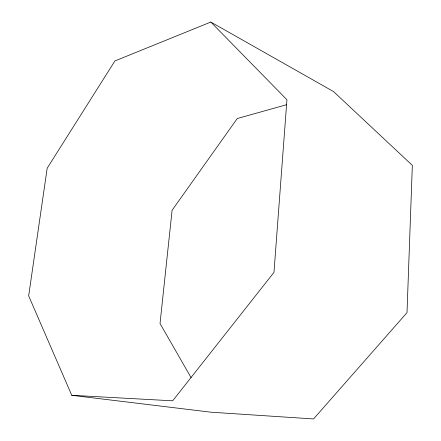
<?xml version="1.0" encoding="UTF-8"?>
<svg xmlns="http://www.w3.org/2000/svg" width="441" height="441" viewBox="0 0 441 441"><rect width="100%" height="100%" fill="white"/><g stroke="black" fill="none" stroke-linecap="round" stroke-linejoin="round"><path stroke-width="0.66" d="M210.809 22.05L114.897 60.957L47.187 168.197L28.659 295.872L71.756 395.301L210.897 412.192L313.534 418.95L407.01 312.636L412.341 165.369L333.528 91.563L210.809 22.05L286.942 99.76L273.977 272.373L172.668 400.814L71.756 395.301M286.711 104.677L237.252 118.53L172.095 210.274L160.033 323.507L191.102 377.667"/></g></svg>
